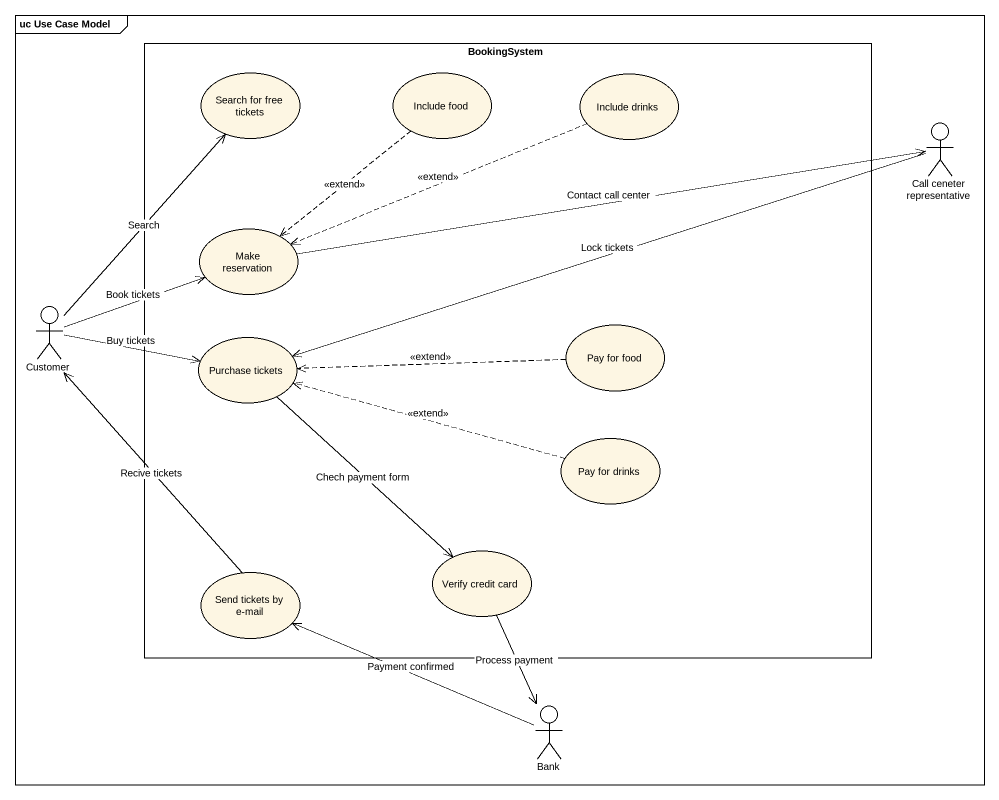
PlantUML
@startuml
mainframe uc Use Case Model
rectangle BookingSystem {
  usecase "Search for free tickets" as Search_for_free_tickets
  usecase "Include food" as Include_food
  usecase "Include drinks" as Include_drinks
  usecase "Make reservation" as Make_reservation
  usecase "Purchase tickets" as Purchase_tickets
  usecase "Pay for food" as Pay_for_food
  usecase "Pay for drinks" as Pay_for_drinks
  usecase "Send tickets by e-mail" as Send_tickets_by_e_mail
  usecase "Verify credit card" as Verify_credit_card
}
actor "Call ceneter representative" as Call_ceneter_representative
actor Customer
actor Bank
Include_food ..> Make_reservation : <<extend>>
Include_drinks .left.> Make_reservation : <<extend>>
Call_ceneter_representative -left-> Purchase_tickets : Lock tickets
Make_reservation -right-> Call_ceneter_representative : Contact call center
Customer -up-> Search_for_free_tickets : Search
Customer -right-> Make_reservation : Book tickets
Customer -right-> Purchase_tickets : Buy tickets
Purchase_tickets --> Verify_credit_card : Chech payment form
Pay_for_food .left.> Purchase_tickets : <<extend>>
Pay_for_drinks .left.> Purchase_tickets : <<extend>>
Send_tickets_by_e_mail -up-> Customer : Recive tickets
Verify_credit_card --> Bank : Process payment
Bank -left-> Send_tickets_by_e_mail : Payment confirmed
@enduml
